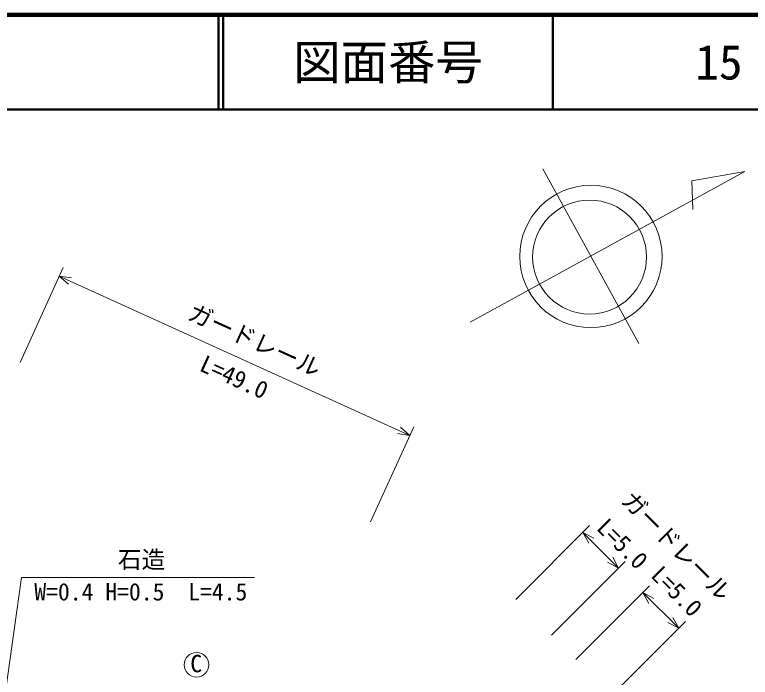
# Model space of a CAD drawing. Units: millimetres at full size, sheet at 1:1000; details may follow other scales. Extents: x 40000 to 680000, y 20000 to 380000.
# Drawn here: x 487279 to 564804, y 310188 to 380000 of the extents above; entities that cross this region are included whole.
import ezdxf
from ezdxf.enums import TextEntityAlignment as Align

# ---------------------------------------------------------------- set-up
doc = ezdxf.new("R2010")
doc.units = ezdxf.units.MM
doc.header["$LTSCALE"] = 1000
for name, color, linetype, lineweight in [('M-BMK-SRVR', 3, 'Continuous', 13), ('M-STR-HTXT', 7, 'Continuous', 13), ('M-STR-STRC', 7, 'Continuous', 13), ('M-TTL', 2, 'Continuous', 140), ('M-TTL-LINE', 7, 'Continuous', 50)]:
    doc.layers.add(name, color=color, linetype=linetype, lineweight=lineweight)
doc.layers.add('M-TTL-TXT', color=7, linetype='Continuous')
doc.styles.add('ＭＳ ゴシック', font='')
doc.styles.get('ＭＳ ゴシック').set_extended_font_data('MS Gothic')

msp = doc.modelspace()

# ---------------------------------------------------------------- linework, layer by layer
at = {"layer": 'M-BMK-SRVR'}
for p, q in [((542933, 363774), (553043, 345366)), ((535277, 347590), (564231, 363490)), ((564231, 363490), (558653, 362487)), ((558653, 362487), (558764, 359488))]:
    msp.add_line(p, q, dxfattribs=at)
for centre, radius in [((548008, 354533), 7501), ((547866, 354465), 6000)]:
    msp.add_circle(centre, radius, dxfattribs=at)
at = {"layer": 'M-STR-HTXT'}
for p, q in [((487844, 343359), (492390, 353369)), ((491976, 352458), (528916, 335681)), ((491976, 352458), (492959, 351600)), ((491976, 352458), (493270, 352283)), ((524783, 326582), (529329, 336592)), ((528916, 335681), (527933, 336539)), ((528916, 335681), (527622, 335857)), ((540085, 318394), (547858, 326167)), ((547151, 325460), (550920, 321691)), ((547151, 325460), (547770, 324311)), ((547151, 325460), (548300, 324841)), ((550920, 321691), (550301, 322840)), ((543854, 314625), (551627, 322398)), ((550920, 321691), (549771, 322310)), ((483196, 286230), (487985, 320696)), ((512549, 320696), (487985, 320696)), ((546421, 312058), (554194, 319831)), ((553487, 319124), (557256, 315355)), ((553487, 319124), (554106, 317975)), ((553487, 319124), (554636, 318505)), ((557256, 315355), (556637, 316504)), ((550190, 308289), (557963, 316063)), ((557256, 315355), (556107, 315974))]:
    msp.add_line(p, q, dxfattribs=at)
at = {"layer": 'M-STR-STRC'}
msp.add_circle((506443, 311507), 1300, dxfattribs=at)
at = {"layer": 'M-TTL'}
msp.add_line((680000, 380000), (40000, 380000), dxfattribs=at)
at = {"layer": 'M-TTL-LINE'}
for p, q in [((508747, 380000), (508747, 370000)), ((509247, 380000), (509247, 370000)), ((543997, 380000), (543997, 370000)), ((40000, 370000), (680000, 370000))]:
    msp.add_line(p, q, dxfattribs=at)

# ---------------------------------------------------------------- texts
at = {"layer": 'M-STR-HTXT', "style": 'ＭＳ ゴシック'}
for s, rotation, p in [('ガードレール', 335.573, (511968, 344375)), ('L=49.0', 335.573, (509809, 340493)), ('ガードレール', 315, (556000, 323000)), ('L=5.0', 315, (550298, 323224)), ('L=5.0', 315, (556023, 318223))]:
    msp.add_text(s, height=1833, rotation=rotation, dxfattribs=at).set_placement(p, align=Align.BOTTOM_CENTER)
msp.add_text('石造', height=1833, dxfattribs=at).set_placement((500654, 321126), align=Align.BOTTOM_CENTER)
msp.add_text('W=0.4 H=0.5\u3000L=4.5', height=1833, dxfattribs=at).set_placement((489343, 317734), align=Align.BOTTOM_LEFT)
at = {"layer": 'M-STR-STRC', "style": 'ＭＳ ゴシック'}
msp.add_text('C', height=1833, dxfattribs=at).set_placement((505783, 310168), align=Align.BOTTOM_LEFT)
at = {"layer": 'M-TTL-TXT', "style": 'ＭＳ ゴシック'}
for s, p in [('図面番号', (526622, 375000)), ('15', (561497, 375000))]:
    msp.add_text(s, height=3666, dxfattribs=at).set_placement(p, align=Align.MIDDLE_CENTER)

doc.saveas('drawing.dxf')
